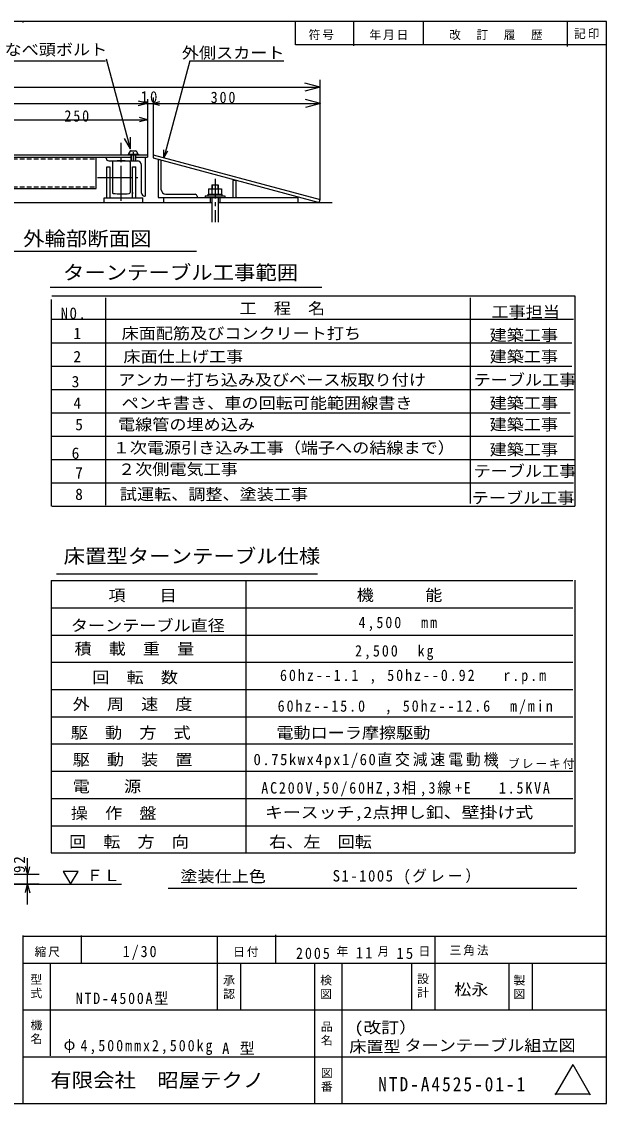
# Model space of a CAD drawing. Units: millimetres, scale not verified. Extents: x -5636 to 5974, y -4212 to 4128.
# Drawn here: x 1462 to 5974, y -4212 to 4128 of the extents above; entities that cross this region are included whole.
import ezdxf
from ezdxf.enums import TextEntityAlignment as Align

# ---------------------------------------------------------------- set-up
doc = ezdxf.new("R2010")
doc.units = ezdxf.units.MM
doc.header["$LTSCALE"] = 30
for name, pattern in [('CHAIN1', [8, 5, -1, 1, -1]), ('CHAIN2', [12, 9, -1, 1, -1]), ('DASHED1', [1.8, 1.2, -0.6])]:
    doc.linetypes.add(name, pattern=pattern)
doc.layers.add('0-0', color=7, linetype='Continuous')
doc.styles.add('@ＭＳ ゴシック', font='')
doc.styles.add('ＭＳ ゴシック', font='')
doc.styles.get('@ＭＳ ゴシック').set_extended_font_data('@MS Gothic')
doc.styles.get('ＭＳ ゴシック').set_extended_font_data('MS Gothic')

msp = doc.modelspace()

# ---------------------------------------------------------------- linework, layer by layer
at = {"layer": '0-0'}
for p, q in [((1473.75, 4120.31), (1473.75, 4127.81)), ((3573.75, 3947.81), (3573.75, 4127.81)), ((4023.75, 3942.37), (4023.75, 4127.81)), ((4563.75, 3947.86), (4563.75, 4127.81)), ((5673.75, 3936.89), (5673.75, 4127.81)), ((5973.75, 3947.81), (3573.75, 3947.81)), ((2301.34, 3148.08), (2116.57, 3837.65)), ((2108.29, 3823.79), (1257.62, 3823.79)), ((2759.22, 3825.66), (2558.72, 3077.35)), ((2759.22, 3825.66), (3485.66, 3825.66)), ((3765.5, 2753.06), (3765.5, 3680.13)), ((636.25, 3623.56), (3764.04, 3623.56)), ((3764.04, 3623.56), (3648.13, 3654.62)), ((3764.04, 3623.56), (3648.13, 3592.5)), ((2433.83, 3497.31), (2364.72, 3515.83)), ((2433.52, 3531.01), (2433.52, 3082.07)), ((2475.11, 3497.31), (2527.17, 3511.26)), ((2475.52, 3541.78), (2475.52, 3076.55)), ((3769.09, 3497.56), (3653.18, 3528.62)), ((636.25, 3497.56), (3769.09, 3497.56)), ((2433.83, 3497.31), (2361.55, 3477.94)), ((2474.52, 3496.72), (2526.39, 3482.82)), ((3769.09, 3497.56), (3653.18, 3466.5)), ((313.51, 3371.56), (2432.93, 3371.56)), ((2432.93, 3371.56), (2372.08, 3387.87)), ((2432.93, 3371.56), (2372.08, 3355.26)), ((2301.34, 3148.08), (2256.34, 3226.03)), ((2301.34, 3148.08), (2301.34, 3238.08)), ((800.3, 3100.97), (2435.36, 3100.97)), ((2283.71, 3105.47), (2283.71, 3100.49)), ((2283.71, 3105.47), (2362.45, 3105.47)), ((2304.66, 3100.77), (2304.66, 3054.63)), ((2306.29, 3132.66), (2341.85, 3132.66)), ((2307.66, 3100.77), (2307.66, 3054.63)), ((2337.66, 3100.91), (2337.66, 3054.49)), ((2340.66, 3100.91), (2340.66, 3054.49)), ((2362.45, 3105.47), (2362.45, 3101.05)), ((2475.38, 3101.71), (3765.56, 2756.5)), ((2558.72, 3077.35), (2558.72, 3140.35)), ((2558.72, 3077.35), (2590.22, 3131.91)), ((800.3, 3082.07), (2304.6, 3082.07)), ((2114.02, 3074.77), (2114.02, 3082.1)), ((2117.92, 3008.97), (2141.92, 3008.97)), ((2117.92, 2768.55), (2117.92, 3008.97)), ((2134.02, 3054.77), (2359.04, 3054.77)), ((2141.92, 3008.97), (2141.92, 2769.19)), ((2161.75, 3044.81), (2161.75, 2810.9)), ((2298.55, 3045.33), (2298.55, 2810.67)), ((2317.92, 3008.97), (2341.92, 3008.97)), ((2317.92, 2769.1), (2317.92, 3008.97)), ((2341, 3082.07), (2433.52, 3082.07)), ((2341.92, 2769.1), (2341.92, 3008.97)), ((2386.72, 2806.07), (2386.72, 3021.77)), ((2414.02, 3082.1), (2414.02, 2782.07)), ((2539.52, 2831.97), (2539.52, 3047.86)), ((2903.63, 2839.93), (2903.63, 2798.16)), ((2903.63, 2839.93), (3004.43, 2839.93)), ((2928.83, 2869.45), (2928.83, 2798.16)), ((2928.83, 2869.45), (2979.23, 2869.45)), ((2931.81, 2869.09), (2931.81, 2840.48)), ((2976.14, 2868.69), (2976.14, 2840.48)), ((2979.23, 2869.45), (2979.23, 2798.16)), ((3004.43, 2839.93), (3004.43, 2798.97)), ((3091.52, 2904.24), (3091.52, 2772.97)), ((3115.52, 2904.24), (3091.52, 2904.24)), ((3115.52, 2904.24), (3115.52, 2772.97)), ((3315.65, 2843.96), (3315.18, 2844.44)), ((2317.92, 2810.77), (2317.92, 2802.77)), ((2397.92, 2733.94), (2397.92, 2768.97)), ((2410.72, 2782.07), (2414.02, 2782.07)), ((2515.52, 2772.97), (3596.13, 2772.97)), ((2555.52, 2773.27), (2555.52, 2732.53)), ((2574.52, 2796.97), (2799.52, 2796.97)), ((2815.52, 2781.73), (2815.52, 2772.97)), ((2877.81, 2785.26), (2877.81, 2772.77)), ((2878.21, 2785.33), (3027.73, 2785.33)), ((2899.57, 2797.76), (2899.57, 2785.26)), ((2899.97, 2797.93), (3007.17, 2797.93)), ((2916.03, 2771.97), (2916.03, 2732.73)), ((2928.83, 2771.56), (2928.83, 2581.23)), ((2979.23, 2773.17), (2979.23, 2581.23)), ((2992.26, 2771.56), (2992.26, 2732.48)), ((3007.58, 2797.76), (3007.58, 2785.26)), ((3028.53, 2785.26), (3028.53, 2772.77)), ((3592.19, 2771.41), (3592.19, 2732.67)), ((800.3, 2732.97), (2928.7, 2732.97)), ((2979.08, 2732.97), (3857.99, 2732.97)), ((1213.13, 2357.33), (2812.25, 2357.33)), ((1681.84, 2081.62), (3777.24, 2081.62)), ((1693.91, 2012.69), (5729.31, 2012.69)), ((5729.31, 2012.69), (5729.31, 392.69)), ((1690.14, 1985.12), (1690.14, 392.3)), ((2109.19, 1998.91), (2109.19, 399.78)), ((4921.44, 1998.91), (4921.44, 413.57)), ((1693.91, 1832.69), (5721.01, 1832.69)), ((1693.91, 1652.69), (5707.22, 1652.69)), ((1693.91, 1472.69), (5707.22, 1472.69)), ((1693.91, 1292.69), (5721.01, 1292.69)), ((1693.91, 1112.69), (5693.44, 1112.69)), ((1693.91, 932.69), (5721.01, 932.69)), ((1693.91, 752.69), (5734.79, 752.69)), ((1693.91, 572.69), (5721.01, 572.69)), ((1693.91, 392.69), (5729.31, 392.69)), ((1731.5, -129.44), (3744.19, -129.44)), ((1690.14, -180.35), (1690.14, -2281.37)), ((1690.14, -181.37), (5715.53, -181.37)), ((3192.77, -184.58), (3192.77, -2279.99)), ((5729.31, -178.54), (5729.31, -2281.37)), ((1689.76, -391.37), (5715.53, -391.37)), ((1693.88, -601.37), (5715.53, -601.37)), ((1698.01, -811.37), (5715.53, -811.37)), ((1693.88, -1021.37), (5715.53, -1021.37)), ((1698.01, -1231.37), (5715.53, -1231.37)), ((1698.01, -1441.37), (5715.53, -1441.37)), ((1698.01, -1651.37), (5715.53, -1651.37)), ((1689.76, -1861.37), (5715.53, -1861.37)), ((1698.01, -2071.37), (5715.53, -2071.37)), ((1507.57, -2678.96), (1507.57, -2322.62)), ((1690.14, -2281.37), (5729.31, -2281.37)), ((1490.03, -2383.46), (1507.58, -2448.94)), ((1523.63, -2388.99), (1507.12, -2450.63)), ((1597.57, -2448.93), (1037.26, -2448.93)), ((1783.13, -2423.72), (1840.73, -2523.49)), ((1896.96, -2423.72), (1783.13, -2423.72)), ((1839.96, -2522.45), (1896.96, -2423.72)), ((-4726.42, -2522.76), (2233.26, -2522.76)), ((1597.57, -2522.76), (1037.26, -2522.76)), ((1490.77, -2585.46), (1507.65, -2522.47)), ((1526.31, -2592.67), (1507.04, -2520.78)), ((2592.15, -2552.07), (5745.49, -2552.07)), ((3423.75, -3128.48), (3423.75, -2913.16)), ((1473.75, -4212.19), (1473.75, -2919.01)), ((1474.21, -2922.19), (5973.75, -2922.19)), ((1923.75, -3128.48), (1923.75, -2919.01)), ((2973.75, -3496.02), (2973.75, -2922.16)), ((3153.75, -2923.37), (3153.75, -2922.16)), ((4653.75, -3496.02), (4653.75, -2924.86)), ((4653.75, -3128.48), (4653.75, -2924.86)), ((1475.32, -3132.19), (5973.75, -3132.19)), ((1683.75, -3846.52), (1683.75, -3128.48)), ((3153.75, -3496.02), (3153.75, -3133.93)), ((3723.75, -4212.19), (3723.75, -3135.94)), ((3933.75, -4212.19), (3933.75, -3135.94)), ((4203.75, -3128.48), (4203.75, -3127.8)), ((4473.75, -3496.02), (4473.75, -3136.79)), ((5223.75, -3496.02), (5223.75, -3136.79)), ((5403.75, -3496.02), (5403.75, -3136.79)), ((1473.6, -3492.19), (5973.75, -3492.19)), ((1473.6, -3852.19), (5973.75, -3852.19)), ((5713.93, -3912.06), (5578.93, -4145.89)), ((5713.93, -3912.06), (5848.93, -4145.89)), ((5576.48, -4138.68), (5846.48, -4138.68))]:
    msp.add_line(p, q, dxfattribs=at)
at = {"layer": '0-0', "linetype": 'CHAIN2'}
for p, q in [((2229.92, 2745), (2229.92, 3194.12)), ((2047.71, 2926.77), (2359.04, 2926.77))]:
    msp.add_line(p, q, dxfattribs=at)
at = {"layer": '0-0', "linetype": 'CHAIN1'}
for p, q in [((2322.66, 3120.78), (2322.66, 3051.59)), ((2954.03, 2914.91), (2954.03, 2581.23))]:
    msp.add_line(p, q, dxfattribs=at)
at = {"layer": '0-0', "linetype": 'DASHED1'}
for p, q in [((800.3, 3070.07), (2039.11, 3070.07)), ((800.3, 2854.07), (2037.92, 2854.07))]:
    msp.add_line(p, q, dxfattribs=at)
at = {"layer": '0-0'}
msp.add_lwpolyline([(-5636.25, -4212.19), (5973.75, -4212.19), (5973.75, 4127.81), (-5636.25, 4127.81)], close=True, dxfattribs=at)
for points in [[(800.3, 2842.07), (2037.92, 2842.07), (2037.92, 3081.64)], [(2475.64, 3076.8), (3758.36, 2733.59), (3765.56, 2756.5)], [(2523.58, 3063.23), (2515.52, 3063.23), (2515.52, 2772.97)], [(2097.92, 2733.94), (2097.92, 2768.97), (2397.92, 2768.97)]]:
    msp.add_lwpolyline(points, dxfattribs=at)
for centre, radius, start, end in [((2322.8, 3101.05), 36, 116.76574, 173.18423), ((2322.8, 3101.05), 36, 7.26545, 61.83548), ((2134.02, 3074.77), 20, 180, 270), ((2168.35, 3044.81), 6.6, 96.20493, 180), ((2232.65, 2453.38), 601.51, 84.27944, 96.20493), ((2291.95, 3045.33), 6.6, 0, 84.27944), ((2353.72, 3021.77), 33, 0, 90), ((2523.58, 3047.23), 16, 0, 90), ((2169.75, 2810.9), 8, 180, 264.03406), ((2231.28, 3399.69), 600, 264.03406, 275.74589), ((2290.55, 2810.67), 8, 275.74589, 0), ((2410.72, 2806.07), 24, 180, 270), ((2574.52, 2831.97), 35, 180, 270), ((2799.52, 2780.97), 16, 0, 90)]:
    msp.add_arc(centre, radius, start, end, dxfattribs=at)

# ---------------------------------------------------------------- texts
at = {"layer": '0-0', "style": 'ＭＳ ゴシック'}
for s, height, width, p in [('なべ頭ボルト', 87.98, 1.1, (1330.02, 3841.89)), ('外側スカート', 87.98, 1.1, (2697.87, 3817.31)), ('外輪部断面図', 110, 1.1, (1473.22, 2366.94)), ('ターンテーブル工事範囲', 110, 1.1, (1780.47, 2105.78)), ('工\u3000程\u3000名', 87.98, 1.1, (3143.11, 1847.26)), ('工事担当', 87.98, 1.1, (5086.87, 1819.69)), ('床面配筋及びコンクリート打ち', 87.98, 1.1, (2233.26, 1654.27)), ('建築工事', 87.98, 1.1, (5073.09, 1640.48)), ('床面仕上げ工事', 87.98, 1.1, (2247.05, 1475.05)), ('建築工事', 87.98, 1.1, (5073.09, 1475.05)), ('アンカー打ち込み及びベース板取り付け', 87.98, 1.1, (2205.69, 1295.84)), ('テーブル工事', 87.98, 1.1, (4949.02, 1295.84)), ('ペンキ書き、車の回転可能範囲線書き', 87.98, 1.1, (2233.26, 1116.63)), ('建築工事', 87.98, 1.1, (5073.09, 1116.63)), ('電線管の埋め込み', 87.98, 1.1, (2205.69, 951.2)), ('建築工事', 87.98, 1.1, (5073.09, 951.2)), ('１次電源引き込み工事（端子への結線まで）', 87.98, 1.1, (2164.33, 771.99)), ('建築工事', 87.98, 1.1, (5073.09, 758.21)), ('２次側電気工事', 87.98, 1.1, (2205.69, 606.56)), ('テーブル工事', 87.98, 1.1, (4949.02, 592.78)), ('試運転、調整、塗装工事', 87.98, 1.1, (2219.47, 413.57)), ('テーブル工事', 87.98, 1.1, (4935.23, 386)), ('床置型ターンテーブル仕様', 110, 1.1, (1785.59, -80.79)), ('項\u3000\u3000目', 87.98, 1.1, (2130.92, -366.21)), ('機\u3000\u3000\u3000能', 87.98, 1.1, (4047.47, -363.8)), ('ターンテーブル直径', 87.98, 1.1, (1841.78, -598.15)), ('積\u3000載\u3000重\u3000量', 87.98, 1.1, (1869.35, -777.36)), ('回\u3000転\u3000数', 87.98, 1.1, (2007.21, -997.93)), ('外\u3000周\u3000速\u3000度', 87.98, 1.1, (1855.57, -1204.72)), ('駆\u3000動\u3000方\u3000式', 87.98, 1.1, (1841.78, -1425.28)), ('電動ローラ摩擦駆動', 87.98, 1.1, (3427.12, -1425.28)), ('駆\u3000動\u3000装\u3000置', 87.98, 1.1, (1855.57, -1632.07)), ('電\u3000\u3000源', 87.98, 1.1, (1855.57, -1838.85)), ('操\u3000作\u3000盤', 87.98, 1.1, (1841.78, -2045.63)), ('キースッチ,2点押し釦、壁掛け式', 87.98, 1.15, (3339.36, -2039.18)), ('回\u3000転\u3000方\u3000向', 87.98, 1.1, (1828, -2266.2)), ('右、左\u3000回転', 87.98, 1.1, (3371.98, -2266.2)), ('ＦＬ', 87.98, 1.1, (1959.36, -2524.78)), ('塗装仕上色', 87.98, 1.1, (2686.41, -2532.76)), ('松永', 87.98, 1.1, (4799.4, -3404.73)), ('(改訂）', 87.98, 1.15, (4029.36, -3697.31)), ('床置型', 87.98, 1.1, (3989.92, -3845.1)), ('ターンテーブル組立図', 87.98, 1.1, (4416.21, -3835.43)), ('有限会社\u3000昭屋テクノ', 110, 1.1, (1683.18, -4121.1))]:
    msp.add_text(s, height=height, dxfattribs=dict(at, width=width)).set_placement(p, align=Align.BOTTOM_LEFT)
for s, p in [('1', (1861.05, 1654.27)), ('2', (1861.05, 1475.05)), ('3', (1847.26, 1282.06)), ('4', (1861.05, 1116.63)), ('5', (1874.84, 951.2)), ('6', (1847.26, 730.63)), ('7', (1874.84, 578.99)), ('8', (1874.84, 413.57)), ('φ', (1785.58, -3826.08))]:
    msp.add_text(s, height=87.98, dxfattribs=at).set_placement(p, align=Align.BOTTOM_LEFT)
at = {"layer": '0-0', "attachment_point": 7, "style": 'ＭＳ ゴシック'}
for s, insert, char_height in [('\\T1.17;符号', (3676.12, 3985.12), 65.98), ('\\T1.17;年月日', (4145.36, 3985.12), 65.98), ('\\T1.17;改\u3000訂\u3000履\u3000歴', (4760.66, 3985.12), 65.98), ('\\T1.17;記印', (5724, 3994.44), 65.98), ('\\T1.27;\\W0.95;10', (2379.9, 3502.52), 87.98), ('\\T1.27;\\W0.9;300', (2920.62, 3498.7), 87.98), ('\\T1.27;\\W0.9;250', (1791.75, 3355.53), 87.98), ('\\T1.27;\\W0.9;NO.', (1764.55, 1833.48), 87.98), ('\\T1.28;\\W0.9;4,500\\~\\~mm', (4061.26, -570.58), 87.98), ('\\T1.28;\\W0.9;2,500\\~\\~kg', (4034.42, -795.85), 87.98), ('\\T1.28;\\W0.9;60hz--1.1\\~,\\~50hz--0.92\\~\\~\\~r.p.m', (3455.22, -980.87), 87.98), ('\\T1.28;\\W0.9;60hz--15.0\\~\\~,\\~50hz--12.6\\~\\~m/min', (3437.19, -1215.24), 87.98), ('\\T1.2;\\W0.95;0.75kwx4px1/60直交減速電動機', (3250.89, -1629.9), 87.98), ('\\T1.17;、ブレーキ付', (5110.38, -1634.63), 65.98), ('\\T1.26;\\W0.9;AC200V,50/60HZ,3相,3線+E\\~\\~\\~1.5KVA', (3310.99, -1846.25), 87.98), ('\\T1.2;\\W0.95;S1-1005\\~(グレー）', (3861.51, -2525.34), 87.98), ('\\T1.17;縮尺', (1561.64, -3084.62), 65.98), ('\\T1.28;\\W0.9;1/30', (2242.04, -3106.28), 87.98), ('\\T1.17;日付', (3093.8, -3084.62), 65.98), ('\\T1.17;\u3000\u3000\u3000年\u3000\u3000月\u3000\u3000日', (3576.18, -3080.82), 65.98), ('\\T1.17;\u3000\u3000\u3000年\u3000\u3000月\u3000\u3000日', (3576.18, -3080.82), 65.98), ('\\T1.17;三角法', (4764.19, -3073.1), 65.98), ('\\T1.28;\\W0.9;2005', (3578.87, -3100.16), 87.98), ('\\T1.27;\\W0.95;11', (4039.83, -3094.92), 87.98), ('\\T1.27;\\W0.95;15', (4354.12, -3100.16), 87.98), ('\\T1.25;\\W0.9;NTD-4500A型', (1879.21, -3451.55), 87.98), ('\\T1.28;\\W0.9;4,500mmx2,500kg', (1915.44, -3839.35), 87.98), ('\\T1.2;\\W0.95;A\\~型', (3008.66, -3837.78), 87.98), ('\\T1.22;\\W0.9;NTD-A4525-01-1', (4212.85, -4121.1), 110)]:
    msp.add_mtext(s, dxfattribs=dict(at, insert=insert, char_height=char_height))
at = {"layer": '0-0', "attachment_point": 7}
for s, insert, char_height, rotation, style in [('\\T1.27;\\W0.95;92', (1488.93, -2435.75), 87.98, 90, 'ＭＳ ゴシック'), ('\\T1.17;型式', (1532.84, -3211.34), 65.98, 270, '@ＭＳ ゴシック'), ('\\T1.17;承認', (3018.92, -3217.1), 65.98, 270, '@ＭＳ ゴシック'), ('\\T1.17;検図', (3767.71, -3217.1), 65.98, 270, '@ＭＳ ゴシック'), ('\\T1.17;設計', (4516.51, -3205.58), 65.98, 270, '@ＭＳ ゴシック'), ('\\T1.17;製図', (5259.55, -3217.1), 65.98, 270, '@ＭＳ ゴシック'), ('\\T1.17;機名', (1532.84, -3562.69), 65.98, 270, '@ＭＳ ゴシック'), ('\\T1.17;品名', (3773.47, -3574.21), 65.98, 270, '@ＭＳ ゴシック'), ('\\T1.17;図番', (3773.47, -3931.33), 65.98, 270, '@ＭＳ ゴシック')]:
    msp.add_mtext(s, dxfattribs=dict(at, insert=insert, char_height=char_height, rotation=rotation, style=style))

doc.saveas('drawing.dxf')
